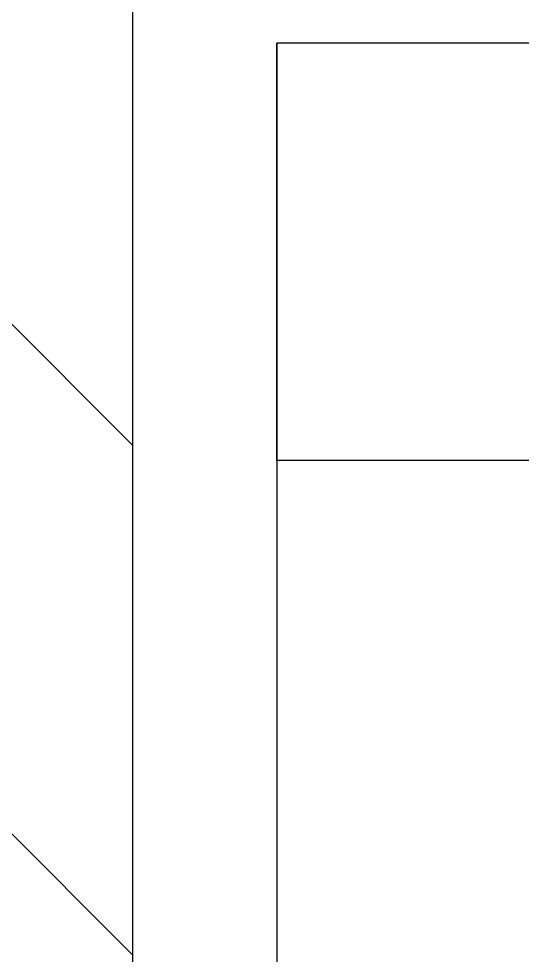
# Model space of a CAD drawing. Header units: millimetres. Extents: x -179594 to 13185, y 0 to 9270.
# Drawn here: x 9151.5 to 9238.9, y 4147.4 to 4309.8 of the extents above; entities that cross this region are included whole.
import ezdxf

# ---------------------------------------------------------------- set-up
doc = ezdxf.new("R2010")
doc.units = ezdxf.units.MM
doc.header["$MEASUREMENT"] = 0
doc.layers.get('0').update_dxf_attribs({"lineweight": 25})
doc.layers.add('D', color=3, linetype='Continuous', lineweight=13)

msp = doc.modelspace()

# ---------------------------------------------------------------- hatches: boundary and pattern name
at = {"layer": 'D'}
h = msp.add_hatch(dxfattribs=at)
h.set_pattern_fill('ANSI31', color=256, scale=500, angle=90, style=0)
h.set_pattern_definition([(135, (27.53, 32.87), (-44.19417, -44.19417), [])])
h.paths.add_polyline_path([(9971.356, 4355.578), (9971.356, 3725.578), (9971.356, 3295.578), (9971.356, 2675.578), (9946.356, 2675.578), (9946.356, 2665.578), (9936.748, 2665.578), (9936.748, 2657.578), (9970.856, 2657.578), (9970.856, 2654.578), (10102.14, 2654.578), (10102.14, 4441.513), (10771.356, 4441.513), (10771.356, 5354.578), (8371.356, 5354.578), (8371.356, 4441.513), (9040.571, 4441.513), (9040.571, 2654.578), (9171.856, 2654.578), (9171.856, 2657.578), (9205.963, 2657.578), (9205.963, 2665.578), (9196.356, 2665.578), (9196.356, 2675.578), (9171.356, 2675.578), (9171.356, 3295.578), (9171.356, 3725.578), (9171.356, 4355.578)])

# ---------------------------------------------------------------- linework, layer by layer
msp.add_line((9171.356, 3725.578), (9171.356, 4355.578))
msp.add_line((9171.356, 3725.578), (9171.356, 4355.578))
msp.add_lwpolyline([(9196.356, 4085.578), (9946.356, 4085.578), (9946.356, 4305.578), (9196.356, 4305.578), (9196.356, 4085.578)], close=True)
msp.add_open_spline([(9196.356, 4233.162), (9196.356, 4233.162), (9196.356, 4305.578), (9196.356, 4305.578)], degree=3)
msp.add_open_spline([(9340.393, 4258.099), (9328.619, 4240.359), (9320.154, 4233.162), (9276.961, 4233.162), (9276.961, 4233.162), (9276.961, 4233.162), (9196.356, 4233.162), (9196.356, 4233.162)], degree=3, knots=[0.57142857, 0.57142857, 0.57142857, 0.57142857, 0.71428571, 0.71428571, 0.71428571, 0.71428571, 0.85714286, 0.85714286, 0.85714286, 0.85714286])

doc.saveas('drawing.dxf')
